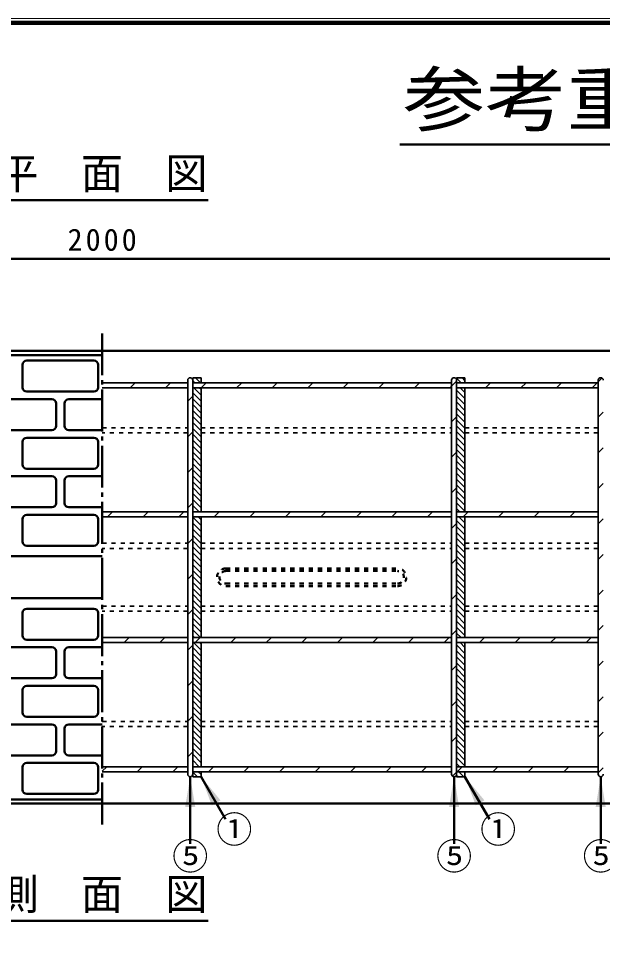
# Model space of a CAD drawing. Units: millimetres, scale not verified. Extents: x 100 to 4105, y 100 to 2870.
# Drawn here: x 2823 to 3521, y 1767 to 2870 of the extents above; entities that cross this region are included whole.
import ezdxf
from ezdxf.enums import TextEntityAlignment as Align

# ---------------------------------------------------------------- set-up
doc = ezdxf.new("R2010")
doc.units = ezdxf.units.MM
doc.header["$LTSCALE"] = 5
doc.linetypes.add('USER1', pattern=[2.2, 1, -1.2])
doc.linetypes.add('USER2', pattern=[13.4, 10, -1.2, 1, -1.2])
doc.layers.add('V-nasSTD', color=7, linetype='Continuous', lineweight=50)
doc.styles.add('ＭＳ ゴシック', font='')
doc.styles.get('ＭＳ ゴシック').set_extended_font_data('MS Gothic')

msp = doc.modelspace()

# ---------------------------------------------------------------- hatches: boundary and pattern name
at = {"layer": 'V-nasSTD'}
for points in [[(3034.432, 1929.283), (3028.432, 1965.283), (3022.432, 1929.283)], [(3064.628, 1937.106), (3041.432, 1965.283), (3054.236, 1931.106)], [(3349.432, 1929.283), (3343.432, 1965.283), (3337.432, 1929.283)], [(3379.628, 1937.106), (3356.432, 1965.283), (3369.236, 1931.106)], [(3524.432, 1929.283), (3518.432, 1965.283), (3512.432, 1929.283)]]:
    msp.add_hatch(color=256, dxfattribs=at).paths.add_polyline_path(points)

# ---------------------------------------------------------------- linework, layer by layer
at = {"layer": 'V-nasSTD', "lineweight": 100}
msp.add_line((4100, 2865), (105, 2865), dxfattribs=at)
at = {"layer": 'V-nasSTD'}
for p, q in [((3278.536, 2719.753), (4000.536, 2719.753)), ((2797.029, 2653.283), (3049.835, 2653.283)), ((1923.432, 2583.283), (3923.432, 2583.283)), ((3923.432, 2473.283), (1923.432, 2473.283)), ((1923.432, 2468.283), (2923.432, 2468.283)), ((2833.432, 2461.783), (2913.432, 2461.783)), ((2828.432, 2429.783), (2828.432, 2456.783)), ((2918.432, 2456.783), (2918.432, 2429.783)), ((2783.432, 2415.783), (2863.432, 2415.783)), ((2913.432, 2424.783), (2833.432, 2424.783)), ((2883.432, 2415.783), (2923.432, 2415.783)), ((2868.432, 2410.783), (2868.432, 2383.783)), ((2878.432, 2383.783), (2878.432, 2410.783)), ((2863.432, 2378.783), (2783.432, 2378.783)), ((2923.432, 2378.783), (2883.432, 2378.783)), ((2828.432, 2337.783), (2828.432, 2364.783)), ((2833.432, 2369.783), (2913.432, 2369.783)), ((2918.432, 2364.783), (2918.432, 2337.783)), ((2913.432, 2332.783), (2833.432, 2332.783)), ((2783.432, 2323.783), (2863.432, 2323.783)), ((2868.432, 2318.783), (2868.432, 2291.783)), ((2878.432, 2291.783), (2878.432, 2318.783)), ((2883.432, 2323.783), (2923.432, 2323.783)), ((2863.432, 2286.783), (2783.432, 2286.783)), ((2923.432, 2286.783), (2883.432, 2286.783)), ((2828.432, 2272.783), (2828.432, 2245.783)), ((2913.432, 2277.783), (2833.432, 2277.783)), ((2918.432, 2245.783), (2918.432, 2272.783)), ((2833.432, 2240.783), (2913.432, 2240.783)), ((1923.432, 2228.283), (2923.432, 2228.283)), ((1923.432, 2178.283), (2923.432, 2178.283)), ((2833.432, 2165.783), (2913.432, 2165.783)), ((2828.432, 2133.783), (2828.432, 2160.783)), ((2918.432, 2160.783), (2918.432, 2133.783)), ((2913.432, 2128.783), (2833.432, 2128.783)), ((2863.432, 2119.783), (2783.432, 2119.783)), ((2923.432, 2119.783), (2883.432, 2119.783)), ((2868.432, 2087.783), (2868.432, 2114.783)), ((2878.432, 2114.783), (2878.432, 2087.783)), ((2783.432, 2082.783), (2863.432, 2082.783)), ((2913.432, 2073.783), (2833.432, 2073.783)), ((2883.432, 2082.783), (2923.432, 2082.783)), ((2828.432, 2068.783), (2828.432, 2041.783)), ((2918.432, 2041.783), (2918.432, 2068.783)), ((2833.432, 2036.783), (2913.432, 2036.783)), ((2863.432, 2027.783), (2783.432, 2027.783)), ((2868.432, 1995.783), (2868.432, 2022.783)), ((2878.432, 2022.783), (2878.432, 1995.783)), ((2923.432, 2027.783), (2883.432, 2027.783)), ((2783.432, 1990.783), (2863.432, 1990.783)), ((2883.432, 1990.783), (2923.432, 1990.783)), ((2828.432, 1976.783), (2828.432, 1949.783)), ((2913.432, 1981.783), (2833.432, 1981.783)), ((2918.432, 1949.783), (2918.432, 1976.783)), ((3028.432, 1885.333), (3028.432, 1965.283)), ((3070.722, 1914.551), (3041.432, 1965.283)), ((3343.432, 1885.333), (3343.432, 1965.283)), ((3385.722, 1914.551), (3356.432, 1965.283)), ((3518.432, 1885.333), (3518.432, 1965.283)), ((2833.432, 1944.783), (2913.432, 1944.783)), ((1923.432, 1938.283), (2923.432, 1938.283)), ((1923.432, 1933.283), (3923.432, 1933.283)), ((2797.029, 1793.283), (3049.835, 1793.283))]:
    msp.add_line(p, q, dxfattribs=at)
at = {"layer": 'V-nasSTD', "linetype": 'USER2'}
msp.add_line((2923.432, 1908.283), (2923.432, 2498.283), dxfattribs=at)
at = {"layer": 'V-nasSTD', "lineweight": 35}
for p, q in [((3025.432, 2438.283), (3025.432, 1968.283)), ((3041.432, 2441.283), (3031.432, 2441.283)), ((3031.432, 2441.283), (3041.432, 2441.283)), ((3041.432, 2441.283), (3031.432, 2441.283)), ((3031.432, 2441.283), (3031.432, 2438.283)), ((3031.432, 2438.283), (3031.432, 1968.283)), ((3031.432, 2437.515), (3033.664, 2435.283)), ((3034.735, 2441.283), (3040.735, 2435.283)), ((3041.432, 2441.283), (3041.432, 2435.283)), ((3041.432, 2435.283), (3041.432, 2441.283)), ((3340.432, 2438.283), (3340.432, 1968.283)), ((3346.432, 2437.297), (3340.432, 2431.297)), ((3356.432, 2441.283), (3346.432, 2441.283)), ((3346.432, 2441.283), (3356.432, 2441.283)), ((3346.432, 2441.283), (3346.432, 2438.283)), ((3356.432, 2441.283), (3346.432, 2441.283)), ((3346.432, 2440.713), (3351.862, 2435.283)), ((3346.432, 2438.283), (3346.432, 1968.283)), ((3352.933, 2441.283), (3356.432, 2437.784)), ((3356.432, 2441.283), (3356.432, 2435.283)), ((3356.432, 2435.283), (3356.432, 2441.283)), ((3519.796, 2440.955), (3515.432, 2436.591)), ((3515.432, 2438.283), (3515.432, 1968.283)), ((2923.432, 2435.283), (3025.432, 2435.283)), ((3025.432, 2429.283), (2923.432, 2429.283)), ((2956.581, 2429.283), (2962.581, 2435.283)), ((2999.007, 2429.283), (3005.007, 2435.283)), ((3031.432, 2435.283), (3340.432, 2435.283)), ((3031.432, 2429.283), (3340.432, 2429.283)), ((3032.593, 2429.283), (3041.432, 2420.444)), ((3039.664, 2429.283), (3041.432, 2427.515)), ((3041.432, 2429.283), (3041.432, 2281.283)), ((3041.432, 2381.459), (3041.432, 2429.283)), ((3047.433, 2435.283), (3041.433, 2429.283)), ((3083.86, 2429.283), (3089.86, 2435.283)), ((3126.286, 2429.283), (3132.286, 2435.283)), ((3168.713, 2429.283), (3174.713, 2435.283)), ((3211.139, 2429.283), (3217.139, 2435.283)), ((3253.566, 2429.283), (3259.566, 2435.283)), ((3295.992, 2429.283), (3301.992, 2435.283)), ((3338.418, 2429.283), (3340.432, 2431.297)), ((3346.432, 2435.283), (3515.432, 2435.283)), ((3346.432, 2429.283), (3515.432, 2429.283)), ((3346.432, 2426.571), (3356.432, 2416.571)), ((3350.791, 2429.283), (3356.432, 2423.642)), ((3356.432, 2429.283), (3356.432, 2281.283)), ((3356.432, 2381.459), (3356.432, 2429.283)), ((3380.845, 2429.283), (3386.845, 2435.283)), ((3423.271, 2429.283), (3429.271, 2435.283)), ((3465.698, 2429.283), (3471.698, 2435.283)), ((3508.124, 2429.283), (3514.124, 2435.283)), ((3031.432, 2419.281), (3025.432, 2413.281)), ((3031.432, 2423.373), (3041.432, 2413.373)), ((3031.432, 2416.302), (3041.432, 2406.302)), ((3346.432, 2419.5), (3356.432, 2409.5)), ((3031.432, 2409.231), (3041.432, 2399.231)), ((3346.432, 2412.429), (3356.432, 2402.429)), ((3346.432, 2405.358), (3356.432, 2395.358)), ((3031.432, 2402.16), (3041.432, 2392.16)), ((3031.432, 2395.088), (3041.432, 2385.088)), ((3346.432, 2394.87), (3340.432, 2388.87)), ((3346.432, 2398.286), (3356.432, 2388.286)), ((3521.432, 2400.165), (3515.432, 2394.165)), ((3031.432, 2388.017), (3041.432, 2378.017)), ((3041.432, 2375.459), (3041.432, 2381.459)), ((3346.432, 2391.215), (3356.432, 2381.215)), ((3346.432, 2384.144), (3356.432, 2374.144)), ((3356.432, 2375.459), (3356.432, 2381.459)), ((3031.432, 2376.855), (3025.432, 2370.855)), ((3031.432, 2380.946), (3041.432, 2370.946)), ((3031.432, 2373.875), (3041.432, 2363.875)), ((3041.432, 2281.283), (3041.432, 2375.459)), ((3346.432, 2377.073), (3356.432, 2367.073)), ((3356.432, 2281.283), (3356.432, 2375.459)), ((3031.432, 2366.804), (3041.432, 2356.804)), ((3031.432, 2359.733), (3041.432, 2349.733)), ((3346.432, 2370.002), (3356.432, 2360.002)), ((3346.432, 2362.931), (3356.432, 2352.931)), ((3031.432, 2352.662), (3041.432, 2342.662)), ((3346.432, 2352.444), (3340.432, 2346.444)), ((3346.432, 2355.86), (3356.432, 2345.86)), ((3346.432, 2348.789), (3356.432, 2338.789)), ((3521.432, 2357.738), (3515.432, 2351.738)), ((3031.432, 2345.591), (3041.432, 2335.591)), ((3031.432, 2338.52), (3041.432, 2328.52)), ((3346.432, 2341.718), (3356.432, 2331.718)), ((3031.432, 2334.429), (3025.432, 2328.429)), ((3031.432, 2331.449), (3041.432, 2321.449)), ((3346.432, 2334.647), (3356.432, 2324.647)), ((3346.432, 2327.576), (3356.432, 2317.576)), ((3031.432, 2324.378), (3041.432, 2314.378)), ((3031.432, 2317.307), (3041.432, 2307.307)), ((3346.432, 2320.505), (3356.432, 2310.505)), ((3521.432, 2315.312), (3515.432, 2309.312)), ((3031.432, 2310.236), (3041.432, 2300.236)), ((3346.432, 2310.017), (3340.432, 2304.017)), ((3346.432, 2313.434), (3356.432, 2303.434)), ((3346.432, 2306.363), (3356.432, 2296.363)), ((3031.432, 2303.165), (3041.432, 2293.165)), ((3031.432, 2296.093), (3041.432, 2286.093)), ((3346.432, 2299.292), (3356.432, 2289.292)), ((3031.432, 2292.002), (3025.432, 2286.002)), ((3031.432, 2289.022), (3039.172, 2281.283)), ((3346.432, 2292.22), (3356.432, 2282.22)), ((3346.432, 2285.149), (3350.299, 2281.283)), ((2923.432, 2281.283), (3025.432, 2281.283)), ((3025.432, 2275.283), (2923.432, 2275.283)), ((2929.86, 2275.283), (2935.86, 2281.283)), ((2972.286, 2275.283), (2978.286, 2281.283)), ((3014.713, 2275.283), (3020.713, 2281.283)), ((3031.432, 2281.951), (3032.101, 2281.283)), ((3031.432, 2281.283), (3340.432, 2281.283)), ((3031.432, 2275.283), (3340.432, 2275.283)), ((3031.432, 2274.88), (3041.432, 2264.88)), ((3038.101, 2275.283), (3041.432, 2271.951)), ((3041.432, 2275.283), (3041.432, 2131.283)), ((3057.139, 2275.283), (3063.139, 2281.283)), ((3099.566, 2275.283), (3105.566, 2281.283)), ((3141.992, 2275.283), (3147.992, 2281.283)), ((3184.418, 2275.283), (3190.418, 2281.283)), ((3226.845, 2275.283), (3232.845, 2281.283)), ((3269.271, 2275.283), (3275.271, 2281.283)), ((3311.698, 2275.283), (3317.698, 2281.283)), ((3346.432, 2281.283), (3515.432, 2281.283)), ((3346.432, 2275.283), (3515.432, 2275.283)), ((3349.228, 2275.283), (3356.432, 2268.078)), ((3354.124, 2275.283), (3360.124, 2281.283)), ((3356.299, 2275.283), (3356.432, 2275.149)), ((3356.432, 2275.283), (3356.432, 2131.283)), ((3356.432, 2243.783), (3356.432, 2275.283)), ((3396.55, 2275.283), (3402.55, 2281.283)), ((3438.977, 2275.283), (3444.977, 2281.283)), ((3481.403, 2275.283), (3487.403, 2281.283)), ((3521.432, 2272.885), (3515.432, 2266.885)), ((3031.432, 2267.809), (3041.432, 2257.809)), ((3031.432, 2260.738), (3041.432, 2250.738)), ((3041.432, 2243.783), (3041.432, 2266.647)), ((3346.432, 2267.591), (3340.432, 2261.591)), ((3346.432, 2271.007), (3356.432, 2261.007)), ((3346.432, 2263.936), (3356.432, 2253.936)), ((3031.432, 2249.576), (3025.432, 2243.576)), ((3031.432, 2253.667), (3041.432, 2243.667)), ((3346.432, 2256.865), (3356.432, 2246.865)), ((3346.432, 2249.794), (3356.432, 2239.794)), ((3031.432, 2246.596), (3041.432, 2236.596)), ((3031.432, 2239.525), (3041.432, 2229.525)), ((3041.432, 2237.783), (3041.432, 2243.783)), ((3346.432, 2242.723), (3356.432, 2232.723)), ((3356.432, 2237.783), (3356.432, 2243.783)), ((3031.432, 2232.454), (3041.432, 2222.454)), ((3041.432, 2168.783), (3041.432, 2237.783)), ((3346.432, 2235.652), (3356.432, 2225.652)), ((3346.432, 2228.581), (3356.432, 2218.581)), ((3356.432, 2168.783), (3356.432, 2237.783)), ((3521.432, 2230.459), (3515.432, 2224.459)), ((3031.432, 2225.383), (3041.432, 2215.383)), ((3031.432, 2218.312), (3041.432, 2208.312)), ((3346.432, 2225.165), (3340.432, 2219.165)), ((3346.432, 2221.51), (3356.432, 2211.51)), ((3031.432, 2207.149), (3025.432, 2201.149)), ((3031.432, 2211.241), (3041.432, 2201.241)), ((3346.432, 2214.439), (3356.432, 2204.439)), ((3346.432, 2207.368), (3356.432, 2197.368)), ((3031.432, 2204.17), (3041.432, 2194.17)), ((3031.432, 2197.099), (3041.432, 2187.099)), ((3346.432, 2200.297), (3356.432, 2190.297)), ((3031.432, 2190.027), (3041.432, 2180.027)), ((3346.432, 2193.226), (3356.432, 2183.226)), ((3346.432, 2186.154), (3356.432, 2176.154)), ((3521.432, 2188.033), (3515.432, 2182.033)), ((3031.432, 2182.956), (3041.432, 2172.956)), ((3031.432, 2175.885), (3041.432, 2165.885)), ((3346.432, 2182.738), (3340.432, 2176.738)), ((3346.432, 2179.083), (3356.432, 2169.083)), ((3346.432, 2172.012), (3356.432, 2162.012)), ((3031.432, 2164.723), (3025.432, 2158.723)), ((3031.432, 2168.814), (3041.432, 2158.814)), ((3031.432, 2161.743), (3041.432, 2151.743)), ((3041.432, 2162.783), (3041.432, 2168.783)), ((3041.432, 2131.283), (3041.432, 2162.783)), ((3346.432, 2164.941), (3356.432, 2154.941)), ((3356.432, 2162.783), (3356.432, 2168.783)), ((3356.432, 2131.283), (3356.432, 2162.783)), ((3031.432, 2154.672), (3041.432, 2144.672)), ((3346.432, 2157.87), (3356.432, 2147.87)), ((3346.432, 2150.799), (3356.432, 2140.799)), ((3031.432, 2147.601), (3041.432, 2137.601)), ((3031.432, 2140.53), (3040.679, 2131.283)), ((3346.432, 2140.312), (3340.432, 2134.312)), ((3346.432, 2143.728), (3356.432, 2133.728)), ((3521.432, 2145.606), (3515.432, 2139.606)), ((2923.432, 2131.283), (3025.432, 2131.283)), ((2949.566, 2125.283), (2955.566, 2131.283)), ((2991.992, 2125.283), (2997.992, 2131.283)), ((3031.432, 2133.459), (3033.608, 2131.283)), ((3031.432, 2131.283), (3340.432, 2131.283)), ((3040.418, 2131.283), (3034.418, 2125.283)), ((3076.845, 2125.283), (3082.845, 2131.283)), ((3119.271, 2125.283), (3125.271, 2131.283)), ((3161.698, 2125.283), (3167.698, 2131.283)), ((3204.124, 2125.283), (3210.124, 2131.283)), ((3246.55, 2125.283), (3252.55, 2131.283)), ((3288.977, 2125.283), (3294.977, 2131.283)), ((3331.403, 2125.283), (3337.403, 2131.283)), ((3346.432, 2136.657), (3351.806, 2131.283)), ((3346.432, 2131.283), (3515.432, 2131.283)), ((3373.83, 2125.283), (3379.83, 2131.283)), ((3416.256, 2125.283), (3422.256, 2131.283)), ((3458.682, 2125.283), (3464.682, 2131.283)), ((3501.109, 2125.283), (3507.109, 2131.283)), ((3025.432, 2125.283), (2923.432, 2125.283)), ((3031.432, 2122.297), (3025.432, 2116.297)), ((3031.432, 2125.283), (3340.432, 2125.283)), ((3031.432, 2119.317), (3041.432, 2109.317)), ((3032.537, 2125.283), (3041.432, 2116.388)), ((3039.608, 2125.283), (3041.432, 2123.459)), ((3041.432, 2125.283), (3041.432, 1977.283)), ((3041.432, 2031.106), (3041.432, 2125.283)), ((3346.432, 2125.283), (3515.432, 2125.283)), ((3346.432, 2122.515), (3356.432, 2112.515)), ((3350.735, 2125.283), (3356.432, 2119.586)), ((3356.432, 2125.283), (3356.432, 1977.283)), ((3356.432, 2031.106), (3356.432, 2125.283)), ((3031.432, 2112.246), (3041.432, 2102.246)), ((3346.432, 2115.444), (3356.432, 2105.444)), ((3346.432, 2108.373), (3356.432, 2098.373)), ((3031.432, 2105.175), (3041.432, 2095.175)), ((3031.432, 2098.104), (3041.432, 2088.104)), ((3346.432, 2097.885), (3340.432, 2091.885)), ((3346.432, 2101.302), (3356.432, 2091.302)), ((3521.432, 2103.18), (3515.432, 2097.18)), ((3031.432, 2091.033), (3041.432, 2081.033)), ((3031.432, 2083.961), (3041.432, 2073.961)), ((3346.432, 2094.231), (3356.432, 2084.231)), ((3346.432, 2087.16), (3356.432, 2077.16)), ((3031.432, 2079.87), (3025.432, 2073.87)), ((3031.432, 2076.89), (3041.432, 2066.89)), ((3346.432, 2080.088), (3356.432, 2070.088)), ((3346.432, 2073.017), (3356.432, 2063.017)), ((3031.432, 2069.819), (3041.432, 2059.819)), ((3031.432, 2062.748), (3041.432, 2052.748)), ((3346.432, 2065.946), (3356.432, 2055.946)), ((3031.432, 2055.677), (3041.432, 2045.677)), ((3346.432, 2055.459), (3340.432, 2049.459)), ((3346.432, 2058.875), (3356.432, 2048.875)), ((3346.432, 2051.804), (3356.432, 2041.804)), ((3521.432, 2060.753), (3515.432, 2054.753)), ((3031.432, 2048.606), (3041.432, 2038.606)), ((3031.432, 2041.535), (3041.432, 2031.535)), ((3346.432, 2044.733), (3356.432, 2034.733)), ((3031.432, 2037.444), (3025.432, 2031.444)), ((3031.432, 2034.464), (3041.432, 2024.464)), ((3041.432, 2025.106), (3041.432, 2031.106)), ((3346.432, 2037.662), (3356.432, 2027.662)), ((3346.432, 2030.591), (3356.432, 2020.591)), ((3356.432, 2025.106), (3356.432, 2031.106)), ((3031.432, 2027.393), (3041.432, 2017.393)), ((3031.432, 2020.322), (3041.432, 2010.322)), ((3041.432, 1977.283), (3041.432, 2025.106)), ((3346.432, 2023.52), (3356.432, 2013.52)), ((3356.432, 1977.283), (3356.432, 2025.106)), ((3521.432, 2018.327), (3515.432, 2012.327)), ((3031.432, 2013.251), (3041.432, 2003.251)), ((3346.432, 2013.033), (3340.432, 2007.033)), ((3346.432, 2016.449), (3356.432, 2006.449)), ((3346.432, 2009.378), (3356.432, 1999.378)), ((3031.432, 2006.18), (3041.432, 1996.18)), ((3031.432, 1999.109), (3041.432, 1989.109)), ((3346.432, 2002.307), (3356.432, 1992.307)), ((3031.432, 1995.017), (3025.432, 1989.017)), ((3031.432, 1992.038), (3041.432, 1982.038)), ((3031.432, 1984.967), (3039.116, 1977.283)), ((3346.432, 1995.236), (3356.432, 1985.236)), ((3346.432, 1988.165), (3356.432, 1978.165)), ((2923.432, 1971.87), (2928.845, 1977.283)), ((2923.432, 1977.283), (3025.432, 1977.283)), ((2965.271, 1971.283), (2971.271, 1977.283)), ((3007.698, 1971.283), (3013.698, 1977.283)), ((3031.432, 1977.895), (3032.045, 1977.283)), ((3031.432, 1977.283), (3340.432, 1977.283)), ((3050.124, 1971.283), (3056.124, 1977.283)), ((3092.55, 1971.283), (3098.55, 1977.283)), ((3134.977, 1971.283), (3140.977, 1977.283)), ((3177.403, 1971.283), (3183.403, 1977.283)), ((3219.83, 1971.283), (3225.83, 1977.283)), ((3262.256, 1971.283), (3268.256, 1977.283)), ((3304.682, 1971.283), (3310.682, 1977.283)), ((3346.432, 1981.093), (3350.243, 1977.283)), ((3346.432, 1977.283), (3515.432, 1977.283)), ((3353.109, 1977.283), (3347.109, 1971.283)), ((3389.535, 1971.283), (3395.535, 1977.283)), ((3431.962, 1971.283), (3437.962, 1977.283)), ((3474.388, 1971.283), (3480.388, 1977.283)), ((3521.432, 1975.901), (3515.432, 1969.901)), ((3025.432, 1971.283), (2923.432, 1971.283)), ((3031.432, 1971.283), (3340.432, 1971.283)), ((3031.432, 1970.824), (3036.974, 1965.283)), ((3031.432, 1968.283), (3031.432, 1965.283)), ((3031.432, 1965.283), (3041.432, 1965.283)), ((3031.432, 1965.283), (3041.432, 1965.283)), ((3031.432, 1965.283), (3041.432, 1965.283)), ((3038.045, 1971.283), (3041.432, 1967.895)), ((3041.432, 1971.283), (3041.432, 1965.283)), ((3041.432, 1965.283), (3041.432, 1971.283)), ((3346.432, 1970.606), (3341.676, 1965.85)), ((3346.432, 1971.283), (3515.432, 1971.283)), ((3346.432, 1968.283), (3346.432, 1965.283)), ((3346.432, 1966.951), (3348.101, 1965.283)), ((3346.432, 1965.283), (3356.432, 1965.283)), ((3346.432, 1965.283), (3356.432, 1965.283)), ((3346.432, 1965.283), (3356.432, 1965.283)), ((3349.172, 1971.283), (3355.172, 1965.283)), ((3356.243, 1971.283), (3356.432, 1971.093)), ((3356.432, 1971.283), (3356.432, 1965.283)), ((3356.432, 1965.283), (3356.432, 1971.283))]:
    msp.add_line(p, q, dxfattribs=at)
at = {"layer": 'V-nasSTD', "linetype": 'USER1', "lineweight": 35}
for p, q in [((2923.432, 2381.459), (3025.432, 2381.459)), ((3041.432, 2381.459), (3340.432, 2381.459)), ((3356.432, 2381.459), (3515.432, 2381.459)), ((3025.432, 2375.459), (2923.432, 2375.459)), ((3041.432, 2375.459), (3340.432, 2375.459)), ((3356.432, 2375.459), (3515.432, 2375.459)), ((2923.432, 2243.783), (3025.432, 2243.783)), ((3041.432, 2243.783), (3340.432, 2243.783)), ((3356.432, 2243.783), (3515.432, 2243.783)), ((3025.432, 2237.783), (2923.432, 2237.783)), ((3041.432, 2237.783), (3340.432, 2237.783)), ((3356.432, 2237.783), (3515.432, 2237.783)), ((2923.432, 2168.783), (3025.432, 2168.783)), ((3025.432, 2162.783), (2923.432, 2162.783)), ((3041.432, 2168.783), (3340.432, 2168.783)), ((3041.432, 2162.783), (3340.432, 2162.783)), ((3356.432, 2168.783), (3515.432, 2168.783)), ((3356.432, 2162.783), (3515.432, 2162.783)), ((2923.432, 2031.106), (3025.432, 2031.106)), ((3041.432, 2031.106), (3340.432, 2031.106)), ((3356.432, 2031.106), (3515.432, 2031.106)), ((3025.432, 2025.106), (2923.432, 2025.106)), ((3041.432, 2025.106), (3340.432, 2025.106)), ((3356.432, 2025.106), (3515.432, 2025.106))]:
    msp.add_line(p, q, dxfattribs=at)
at = {"layer": 'V-nasSTD', "linetype": 'USER1'}
for p, q in [((3070.932, 2213.783), (3275.932, 2213.783)), ((3070.932, 2210.783), (3275.932, 2210.783)), ((3070.932, 2195.783), (3275.932, 2195.783)), ((3070.932, 2192.783), (3275.932, 2192.783))]:
    msp.add_line(p, q, dxfattribs=at)
at = {"layer": 'V-nasSTD', "lineweight": 13}
msp.add_lwpolyline([(100, 100), (100, 2870), (4105, 2870), (4105, 100)], close=True, dxfattribs=at)
at = {"layer": 'V-nasSTD'}
for centre, start, end in [((2833.432, 2456.783), 90, 180), ((2913.432, 2456.783), 0, 90), ((2833.432, 2429.783), 180, 270), ((2913.432, 2429.783), 270, 0), ((2863.432, 2410.783), 0, 90), ((2883.432, 2410.783), 90, 180), ((2863.432, 2383.783), 270, 0), ((2883.432, 2383.783), 180, 270), ((2833.432, 2364.783), 90, 180), ((2913.432, 2364.783), 0, 90), ((2833.432, 2337.783), 180, 270), ((2913.432, 2337.783), 270, 0), ((2863.432, 2318.783), 0, 90), ((2883.432, 2318.783), 90, 180), ((2863.432, 2291.783), 270, 0), ((2883.432, 2291.783), 180, 270), ((2833.432, 2272.783), 90, 180), ((2913.432, 2272.783), 0, 90), ((2833.432, 2245.783), 180, 270), ((2913.432, 2245.783), 270, 0), ((2833.432, 2160.783), 90, 180), ((2913.432, 2160.783), 0, 90), ((2833.432, 2133.783), 180, 270), ((2913.432, 2133.783), 270, 0), ((2863.432, 2114.783), 0, 90), ((2883.432, 2114.783), 90, 180), ((2863.432, 2087.783), 270, 0), ((2883.432, 2087.783), 180, 270), ((2833.432, 2068.783), 90, 180), ((2913.432, 2068.783), 0, 90), ((2833.432, 2041.783), 180, 270), ((2913.432, 2041.783), 270, 0), ((2863.432, 2022.783), 0, 90), ((2883.432, 2022.783), 90, 180), ((2863.432, 1995.783), 270, 0), ((2883.432, 1995.783), 180, 270), ((2833.432, 1976.783), 90, 180), ((2913.432, 1976.783), 0, 90), ((2833.432, 1949.783), 180, 270), ((2913.432, 1949.783), 270, 0)]:
    msp.add_arc(centre, 5, start, end, dxfattribs=at)
at = {"layer": 'V-nasSTD', "lineweight": 35}
for centre, start, end in [((3028.432, 2438.283), 0, 180), ((3343.432, 2438.283), 0, 180), ((3518.432, 2438.283), 0, 180), ((3028.432, 1968.283), 180, 0), ((3343.432, 1968.283), 180, 0), ((3518.432, 1968.283), 180, 0)]:
    msp.add_arc(centre, 3, start, end, dxfattribs=at)
at = {"layer": 'V-nasSTD', "linetype": 'USER1'}
for centre, radius, start, end in [((3070.932, 2203.283), 10.5, 90, 270), ((3070.932, 2203.283), 7.5, 90, 270), ((3275.932, 2203.283), 10.5, 270, 90), ((3275.932, 2203.283), 7.5, 270, 90)]:
    msp.add_arc(centre, radius, start, end, dxfattribs=at)

# ---------------------------------------------------------------- texts
at = {"layer": 'V-nasSTD', "style": 'ＭＳ ゴシック', "width": 1.15}
msp.add_text('参考重量\u3000849kg', height=62.32, dxfattribs=at).set_placement((3282.536, 2804.753), align=Align.TOP_LEFT)
at = {"layer": 'V-nasSTD', "style": 'ＭＳ ゴシック'}
for s, height, p in [('平\u3000面\u3000図', 36.95, (2797.029, 2703.683)), ('①', 31.67, (3059.485, 1918.202)), ('①', 31.67, (3374.485, 1918.202)), ('⑤', 31.67, (3006.868, 1886.183)), ('⑤', 31.67, (3321.868, 1886.183)), ('⑤', 31.67, (3496.868, 1886.183)), ('側\u3000面\u3000図', 36.95, (2797.029, 1843.683))]:
    msp.add_text(s, height=height, dxfattribs=at).set_placement(p, align=Align.TOP_LEFT)
at = {"layer": 'V-nasSTD', "insert": (2882.032, 2619.283), "char_height": 26.39, "attachment_point": 1, "style": 'ＭＳ ゴシック'}
msp.add_mtext('\\T1.2;2000', dxfattribs=at)

doc.saveas('drawing.dxf')
